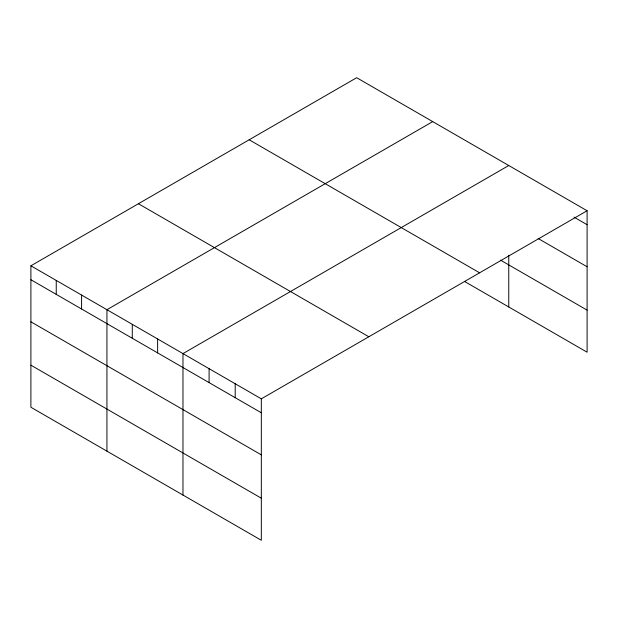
<?xml version="1.0" encoding="UTF-8"?>
<svg xmlns="http://www.w3.org/2000/svg" width="618" height="618" viewBox="0 0 618 618"><rect width="100%" height="100%" fill="white"/><g stroke="black" fill="none" stroke-linecap="round" stroke-linejoin="round"><path stroke-width="0.93" d="M587.1 210.746L356.679 77.713L30.9 265.802L30.9 407.254L261.321 540.286L261.321 398.834L587.1 210.746L587.1 352.198L464.605 281.484M432.716 121.615L106.937 309.703L106.937 451.155M508.761 165.516L182.974 353.596L182.974 495.057M574.045 217.142L587.1 224.682M538.139 238.494L587.1 266.76M500.58 260.17L587.1 310.12M249.17 139.784L479.591 272.808M138.409 203.731L368.83 336.764M30.9 265.802L261.321 398.834M30.9 279.738L261.321 412.77M30.9 321.816L261.321 454.848M30.9 365.176L261.321 498.208M508.761 255.257L508.761 306.968M235.203 383.755L235.203 397.691M209.093 368.676L209.093 382.619M157.629 338.965L157.629 352.909M132.283 324.334L132.283 338.27M81.591 295.064L81.591 309.008M56.246 280.433L56.246 294.369"/></g></svg>
